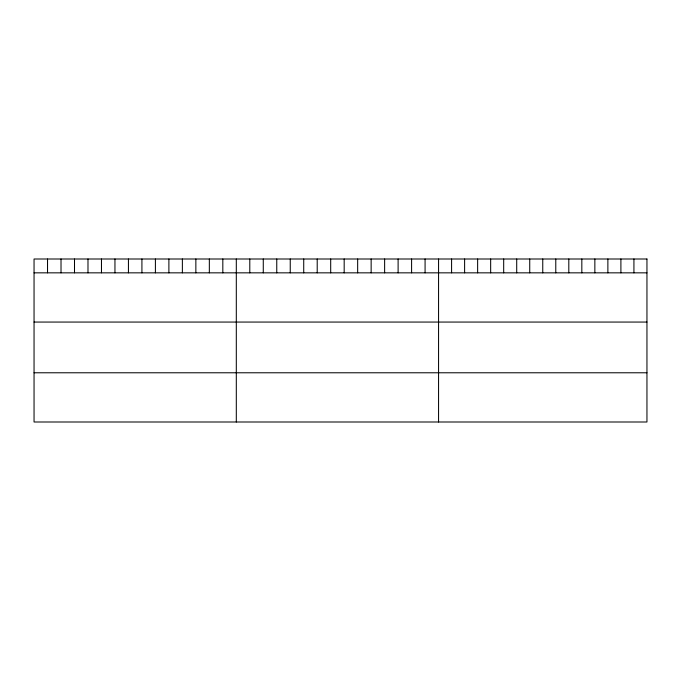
<?xml version="1.0" encoding="UTF-8"?>
<svg xmlns="http://www.w3.org/2000/svg" width="681" height="681" viewBox="0 0 681 681"><rect width="100%" height="100%" fill="white"/><g stroke="black" fill="none" stroke-linecap="round" stroke-linejoin="round"><path stroke-width="1.02" d="M34.05 272.843L646.95 272.843M34.05 322.062L646.95 322.062M34.05 372.779L646.95 372.779M633.926 259.001L633.926 272.843M620.902 259.001L620.902 272.843M607.878 259.001L607.878 272.843M594.853 259.001L594.853 272.843M581.829 259.001L581.829 272.843M568.805 259.001L568.805 272.843M555.781 259.001L555.781 272.843M542.757 259.001L542.757 272.843M529.733 259.001L529.733 272.843M516.709 259.001L516.709 272.843M503.685 259.001L503.685 272.843M490.66 259.001L490.66 272.843M477.636 259.001L477.636 272.843M464.612 259.001L464.612 272.843M451.588 259.001L451.588 272.843M438.564 259.001L438.564 421.999M425.08 259.001L425.08 272.843M411.596 259.001L411.596 272.843M398.113 259.001L398.113 272.843M384.629 259.001L384.629 272.843M371.145 259.001L371.145 272.843M357.661 259.001L357.661 272.843M344.177 259.001L344.177 272.843M330.694 259.001L330.694 272.843M317.21 259.001L317.21 272.843M303.726 259.001L303.726 272.843M290.242 259.001L290.242 272.843M276.758 259.001L276.758 272.843M263.275 259.001L263.275 272.843M249.791 259.001L249.791 272.843M236.307 259.001L236.307 421.999M222.823 259.001L222.823 272.843M209.339 259.001L209.339 272.843M195.856 259.001L195.856 272.843M182.372 259.001L182.372 272.843M168.888 259.001L168.888 272.843M155.404 259.001L155.404 272.843M141.92 259.001L141.92 272.843M128.437 259.001L128.437 272.843M114.953 259.001L114.953 272.843M101.469 259.001L101.469 272.843M87.985 259.001L87.985 272.843M74.501 259.001L74.501 272.843M61.018 259.001L61.018 272.843M47.534 259.001L47.534 272.843M646.95 259.001L34.05 259.001L34.05 421.999L646.95 421.999L646.95 259.001"/></g></svg>
